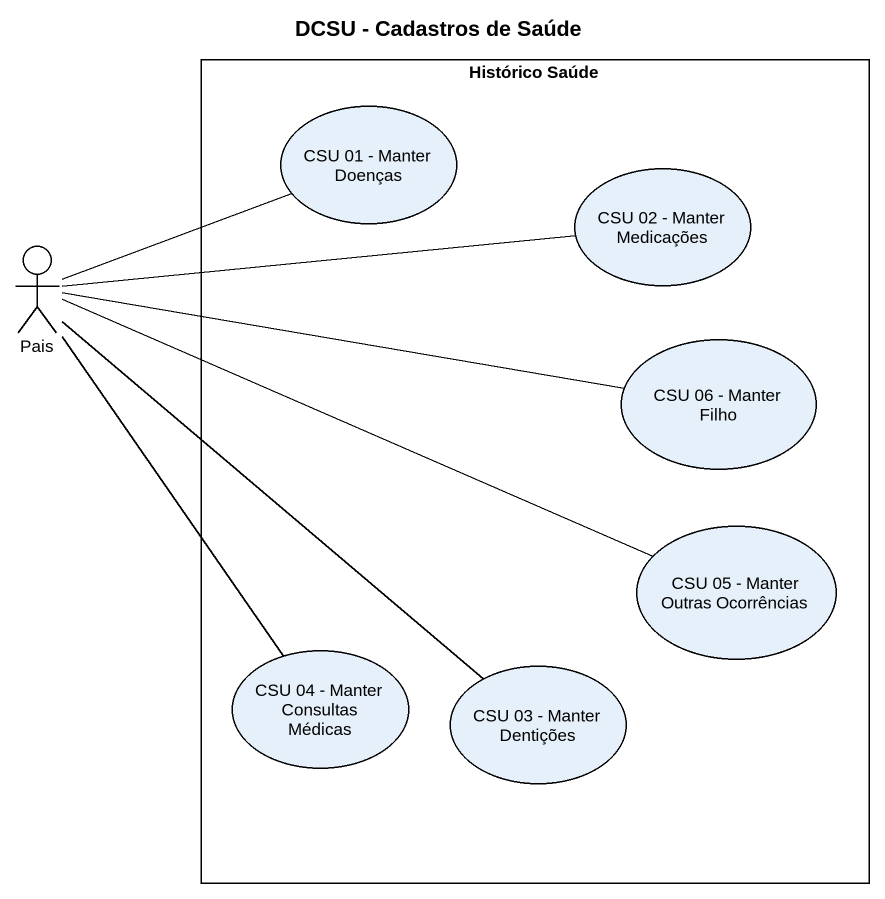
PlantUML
@startuml
title DCSU - Cadastros de Saúde
rectangle "Histórico Saúde" as Histórico_Saúde {
  usecase "CSU 01 - Manter Doenças" as CSU_01_Manter_Doenças
  usecase "CSU 02 - Manter Medicações" as CSU_02_Manter_Medicações
  usecase "CSU 06 - Manter Filho" as CSU_06_Manter_Filho
  usecase "CSU 05 - Manter Outras Ocorrências" as CSU_05_Manter_Outras
  usecase "CSU 04 - Manter Consultas Médicas" as CSU_04_Manter_Consultas
  usecase "CSU 03 - Manter Dentições" as CSU_03_Manter_Dentições
}
actor Pais
Pais -right- CSU_01_Manter_Doenças
Pais -right- CSU_02_Manter_Medicações
Pais -right- CSU_06_Manter_Filho
Pais -right- CSU_06_Manter_Filho
Pais -right- CSU_05_Manter_Outras
Pais -- CSU_04_Manter_Consultas
Pais -- CSU_03_Manter_Dentições
@enduml
